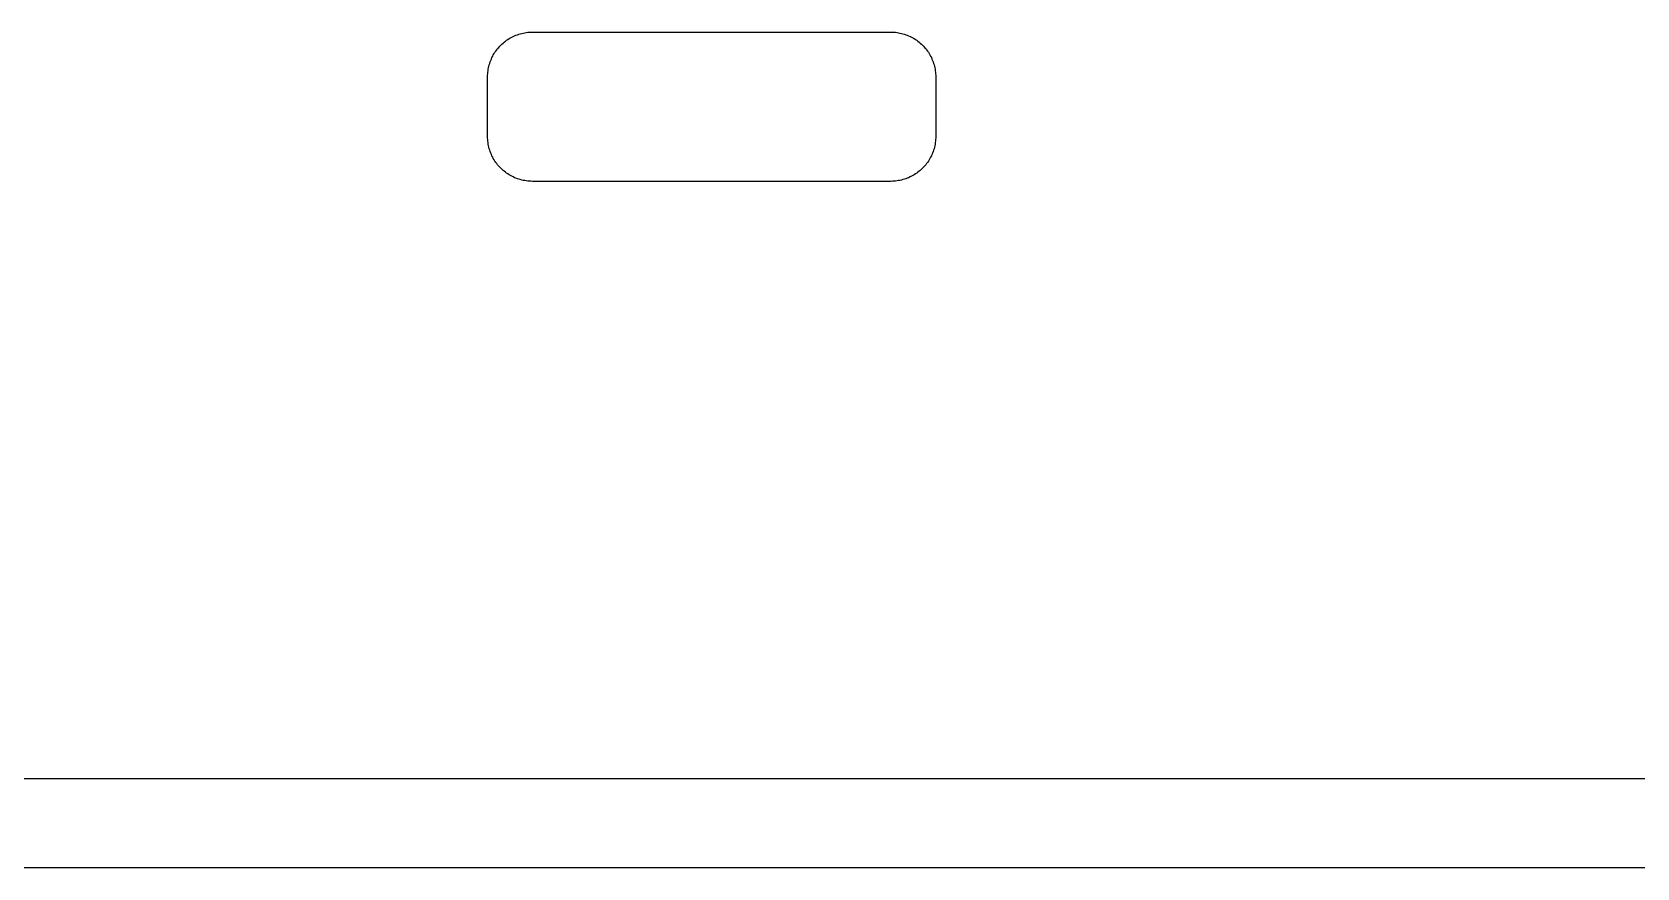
# Model space of a CAD drawing. Header units: millimetres. Extents: x -92971 to -91751, y -19136 to -16636.
# Drawn here: x -92056.2 to -91948.8, y -18917.9 to -18861.9 of the extents above; entities that cross this region are included whole.
import ezdxf

# ---------------------------------------------------------------- set-up
doc = ezdxf.new("R2010")
doc.units = ezdxf.units.MM
doc.header["$MEASUREMENT"] = 0
doc.layers.add('fab$CUT', color=1, linetype='Continuous', true_color=0xff0000)
doc.layers.add('fab$CUT INT', color=15, linetype='Continuous', true_color=0xbf3f3f)

msp = doc.modelspace()

# ---------------------------------------------------------------- linework, layer by layer
at = {"layer": 'fab$CUT'}
for points in [[(-92657.72, -18911.89), (-91848.72, -18911.89)], [(-91842.72, -18917.89), (-92663.72, -18917.89)]]:
    msp.add_lwpolyline(points, dxfattribs=at)
at = {"layer": 'fab$CUT INT'}
for points in [[(-92025.72, -18864.89), (-92025.72, -18864.78), (-92025.71, -18864.68), (-92025.71, -18864.58), (-92025.69, -18864.48), (-92025.68, -18864.38), (-92025.66, -18864.28), (-92025.64, -18864.18), (-92025.61, -18864.08), (-92025.58, -18863.98), (-92025.55, -18863.88), (-92025.51, -18863.79), (-92025.47, -18863.69), (-92025.43, -18863.6), (-92025.38, -18863.51), (-92025.34, -18863.42), (-92025.28, -18863.33), (-92025.23, -18863.24), (-92025.17, -18863.16), (-92025.11, -18863.07), (-92025.05, -18862.99), (-92024.98, -18862.91), (-92024.91, -18862.84), (-92024.84, -18862.76), (-92024.77, -18862.69), (-92024.69, -18862.62), (-92024.61, -18862.56), (-92024.53, -18862.5), (-92024.45, -18862.43), (-92024.37, -18862.38), (-92024.28, -18862.32), (-92024.19, -18862.27), (-92024.1, -18862.22), (-92024.01, -18862.18), (-92023.92, -18862.13), (-92023.82, -18862.09), (-92023.73, -18862.06), (-92023.63, -18862.03), (-92023.53, -18862), (-92023.43, -18861.97), (-92023.33, -18861.95), (-92023.23, -18861.93), (-92023.13, -18861.91), (-92023.03, -18861.9), (-92022.93, -18861.89), (-92022.82, -18861.89), (-92022.72, -18861.89)], [(-92022.72, -18861.89), (-91998.72, -18861.89)], [(-91998.72, -18861.89), (-91998.62, -18861.89), (-91998.52, -18861.89), (-91998.41, -18861.9), (-91998.31, -18861.91), (-91998.21, -18861.93), (-91998.11, -18861.95), (-91998.01, -18861.97), (-91997.91, -18862), (-91997.81, -18862.03), (-91997.72, -18862.06), (-91997.62, -18862.09), (-91997.53, -18862.13), (-91997.43, -18862.18), (-91997.34, -18862.22), (-91997.25, -18862.27), (-91997.16, -18862.32), (-91997.08, -18862.38), (-91996.99, -18862.43), (-91996.91, -18862.5), (-91996.83, -18862.56), (-91996.75, -18862.62), (-91996.67, -18862.69), (-91996.6, -18862.76), (-91996.53, -18862.84), (-91996.46, -18862.91), (-91996.39, -18862.99), (-91996.33, -18863.07), (-91996.27, -18863.16), (-91996.21, -18863.24), (-91996.16, -18863.33), (-91996.11, -18863.42), (-91996.06, -18863.51), (-91996.01, -18863.6), (-91995.97, -18863.69), (-91995.93, -18863.79), (-91995.89, -18863.88), (-91995.86, -18863.98), (-91995.83, -18864.08), (-91995.81, -18864.18), (-91995.78, -18864.28), (-91995.76, -18864.38), (-91995.75, -18864.48), (-91995.74, -18864.58), (-91995.73, -18864.68), (-91995.72, -18864.78), (-91995.72, -18864.89)], [(-92025.72, -18868.89), (-92025.72, -18864.89)], [(-91995.72, -18864.89), (-91995.72, -18868.89)], [(-92022.72, -18871.89), (-92022.82, -18871.88), (-92022.93, -18871.88), (-92023.03, -18871.87), (-92023.13, -18871.86), (-92023.23, -18871.84), (-92023.33, -18871.82), (-92023.43, -18871.8), (-92023.53, -18871.77), (-92023.63, -18871.75), (-92023.73, -18871.71), (-92023.82, -18871.68), (-92023.92, -18871.64), (-92024.01, -18871.59), (-92024.1, -18871.55), (-92024.19, -18871.5), (-92024.28, -18871.45), (-92024.37, -18871.39), (-92024.45, -18871.34), (-92024.53, -18871.28), (-92024.61, -18871.21), (-92024.69, -18871.15), (-92024.77, -18871.08), (-92024.84, -18871.01), (-92024.91, -18870.93), (-92024.98, -18870.86), (-92025.05, -18870.78), (-92025.11, -18870.7), (-92025.17, -18870.62), (-92025.23, -18870.53), (-92025.28, -18870.44), (-92025.34, -18870.36), (-92025.38, -18870.27), (-92025.43, -18870.17), (-92025.47, -18870.08), (-92025.51, -18869.99), (-92025.55, -18869.89), (-92025.58, -18869.79), (-92025.61, -18869.7), (-92025.64, -18869.6), (-92025.66, -18869.5), (-92025.68, -18869.4), (-92025.69, -18869.29), (-92025.71, -18869.19), (-92025.71, -18869.09), (-92025.72, -18868.99), (-92025.72, -18868.89)], [(-91995.72, -18868.89), (-91995.72, -18868.99), (-91995.73, -18869.09), (-91995.74, -18869.19), (-91995.75, -18869.29), (-91995.76, -18869.4), (-91995.78, -18869.5), (-91995.81, -18869.6), (-91995.83, -18869.7), (-91995.86, -18869.79), (-91995.89, -18869.89), (-91995.93, -18869.99), (-91995.97, -18870.08), (-91996.01, -18870.17), (-91996.06, -18870.27), (-91996.11, -18870.36), (-91996.16, -18870.44), (-91996.21, -18870.53), (-91996.27, -18870.62), (-91996.33, -18870.7), (-91996.39, -18870.78), (-91996.46, -18870.86), (-91996.53, -18870.93), (-91996.6, -18871.01), (-91996.67, -18871.08), (-91996.75, -18871.15), (-91996.83, -18871.21), (-91996.91, -18871.28), (-91996.99, -18871.34), (-91997.08, -18871.39), (-91997.16, -18871.45), (-91997.25, -18871.5), (-91997.34, -18871.55), (-91997.43, -18871.59), (-91997.53, -18871.64), (-91997.62, -18871.68), (-91997.72, -18871.71), (-91997.81, -18871.75), (-91997.91, -18871.77), (-91998.01, -18871.8), (-91998.11, -18871.82), (-91998.21, -18871.84), (-91998.31, -18871.86), (-91998.41, -18871.87), (-91998.52, -18871.88), (-91998.62, -18871.88), (-91998.72, -18871.89)], [(-91998.72, -18871.89), (-92022.72, -18871.89)]]:
    msp.add_lwpolyline(points, dxfattribs=at)

doc.saveas('drawing.dxf')
